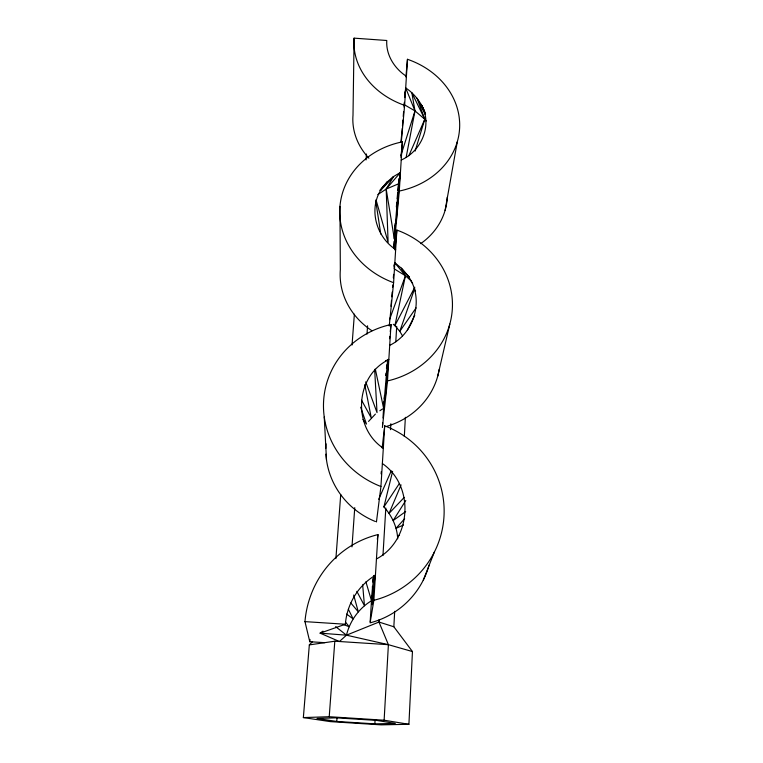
<?xml version="1.0" encoding="UTF-8"?>
<svg xmlns="http://www.w3.org/2000/svg" width="763" height="763" viewBox="0 0 763 763"><rect width="100%" height="100%" fill="white"/><g stroke="black" fill="none" stroke-linecap="round" stroke-linejoin="round"><path stroke-width="1.14" d="M406.421 76.31C394.547 68.556 385.83 55.022 386.774 40.496L354.108 38.15L353.002 115.223A70.349 60 6.5 0 0 368.891 158.179M312.544 641.616L309.33 644.897L303.359 717.582L330.284 721.617L381.09 724.85L408.911 724.297L412.449 651.554L393.842 626.766L378.973 622.045L346.469 635.178L339.421 641.521L320.107 633.147L322.978 631.125M393.842 626.766L394.69 611.297M404.323 436.35L405.372 417.313M408.911 724.297L384.123 720.215L388.396 644.678L378.973 622.045L379.116 619.67M374.852 723.868L395.329 723.438L376.712 720.406L336.369 717.84L316.969 718.45L336.769 721.445L374.852 723.868L375.062 720.329M382.959 555.55L385.811 508.044M390.513 429.664L390.866 423.732M395.787 341.786L396.712 326.354M370.179 621.654L371.81 595.741M372.687 581.988L372.907 578.535M382.54 425.115L382.692 422.74M382.988 417.99L384.037 401.252M384.18 399.001L384.333 396.569M393.727 247.25L394.089 241.346M394.242 238.981L395.224 223.368M429.083 565.087A82.146 81.507 -18.3 0 1 370.103 622.837L373.87 600.29L377.971 534.586A99.324 96.806 79.1 0 0 304.962 621.626L309.778 641.712L324.723 642.675M376.445 521.949L380.937 486.517L384.705 425.84A93.372 91.751 -5.4 0 1 443.971 516.742A93.372 91.751 -5.4 0 1 373.87 600.29M382.387 427.49L387.499 380.937L390.999 324.504A89.91 85.113 11.3 0 0 323.626 400.766A89.91 85.113 11.3 0 0 380.937 486.517M389.254 325.982L393.603 282.691L396.865 230.083A86.791 79.381 3 0 1 452.316 309.149A86.791 79.381 3 0 1 387.499 380.937M393.87 248.48L399.287 191.046L402.349 141.87A83.796 74.011 7.5 0 0 339.85 207.794A83.796 74.011 7.5 0 0 393.603 282.691M401.319 141.775L404.619 105.351L407.471 59.295A81.107 69.319 3.9 0 1 459.574 128.747A81.107 69.319 3.9 0 1 399.287 191.046M336.769 721.445L337.017 717.907M351.991 546.861L354.757 507.643M366.993 334.146L367.575 325.82M303.359 717.582L329.225 716.715L334.804 641.216L388.396 644.678L412.449 651.554M335.892 558.621L340.737 494.548M352.039 345.038L354.375 314.184M366.04 159.934L366.488 154.002M402.282 128.298L400.909 142.309M402.473 125.943L402.94 120.029M403.226 116.481L403.598 111.76M403.98 107.03L404.352 102.309M404.724 97.578L405.201 91.674M398.658 183.759L394.271 238.533L386.183 189.071L393.546 176.577L400.451 172.448L398.658 183.759L386.183 189.071L377.838 194.584M400.165 173.087L396.436 219.353L394.986 227.174M390.999 306.278L391.486 300.364M391.772 296.817L392.163 292.086M392.554 287.355L392.745 284.99M393.326 277.885L393.622 274.337M394.109 268.423L394.5 263.693M387.633 359.716L383.598 408.281L375.367 369.254M388.529 359.344L385.201 399.049L384.399 395.444M381.109 473.842L381.309 471.515M375.444 574.968L375.453 575.273C358.171 585.45 346.841 604.306 345.381 624.239L320.107 633.147L346.469 635.178C349.893 620.968 358.953 608.292 371.514 600.758L373.727 575.56M405.916 76.949L407.471 59.295M374.976 575.254L372.344 604.725L372.401 586.318L374.204 587.701M396.359 206.992L396.789 202.252M397.122 198.704L397.666 192.781M397.885 190.416L398.973 178.58M400.928 157.264L401.472 151.341M401.691 148.976L402.349 141.87M394.938 250.026L396.865 230.083M385.706 375.472L385.954 373.107M386.45 368.367L386.812 364.809M389.521 338.734L389.769 336.359M390.265 331.619L390.999 324.504M382.149 447.967L384.705 425.84M404.81 94.946L405.697 87.945C414.366 93.649 420.775 102.147 424.686 111.694M377.332 539.222L377.971 534.586M445.087 210.388L457.275 141.842M406.164 157.254L414.986 110.912L411.829 92.695L424.8 119.247L426.24 121.021M437.724 376.159L449.817 324.056M397.685 538.831C397.189 526.975 391.886 515.626 383.894 506.947L392.611 471.353M393.956 266.115L394.833 262.787L401.367 268.175L409.14 277.122M415.12 151.093L424.8 119.247L417.018 98.217L425.134 114.145M400.909 155.442L414.986 110.912L405.697 87.945M414.71 288.433L399.783 331.352L402.54 335.892M389.492 319.707L405.439 275.758L401.367 268.175L408.997 277.093M423.274 580.147L434.357 552.069M401.071 484.896L389.082 513.356L404.247 497.4M408.844 155.709L424.8 119.247L414.986 110.912L403.627 104.293M378.696 499.288L391.209 470.943M407.347 330.245L414.748 315.329M414.786 287.212L394.891 325.677L399.783 331.352L416.102 307.88M405.792 500.499L393.174 520.538L405.678 511.553M383.894 506.947L399.268 483.647M368.539 421.424L375.386 414.109M380.184 190.34L387.518 181.661L393.546 176.577L380.689 190.378M380.241 190.273L387.518 181.661L382.835 186.782M400.451 172.448L386.183 189.071L388.109 242.31L376.016 199.772M404.648 518.745L396.054 528.301L403.493 525.001M380.098 190.159L382.501 187.584C367.823 207.288 375.644 236.635 395.663 249.501M397.628 536.456L399.497 535.016M376.436 558.983C411.476 540.5 415.129 486.088 382.368 463.542M379.84 410.752L382.664 408.892M389.712 345.334C415.387 332.992 425.001 297.045 406.898 274.451L409.063 277.16M401.214 160.039C421.767 151.017 432.926 124.398 421.119 104.388L424.648 111.884M385.496 360.756L388.825 359.583C354.776 375.854 352.191 427.576 383.322 448.224M309.33 644.897L334.804 641.216M329.225 716.715L384.123 720.215M304.962 621.626L345.381 624.239M388.396 644.678L346.469 635.178L335.625 626.614M343.703 624.63L349.168 626.728L345.525 622.15M394.376 268.957L405.439 275.758L411.515 281.223M346.583 614.081L353.145 618.879L348.376 609.313M393.241 324.285L394.891 325.677L405.439 275.758L394.833 262.787M350.78 602.951L358.295 611.821L353.67 595.026M362.959 419.497L366.488 424.056L360.632 407.194M411.267 281.461L412.621 283.388M414.347 289.043L415.568 291.075M361.567 400.222L371.276 417.905L364.743 384.59M356.836 591.335L364.466 605.727L362.654 584.83M425.573 114.126L424.028 111.026L425.43 114.231M365.715 381.881L377.027 412.602L374.652 369.34M365.897 581.807L371.514 600.758M375.768 201.117L380.766 234.041M324.237 416.97L326.497 459.898M339.955 206.363L340.336 269.616A74.593 67.449 7.7 0 0 371.858 330.694M309.778 641.712A87.392 84.779 83.8 0 1 309.988 639.442M404.619 105.351A78.475 64.931 6.5 0 1 354.108 38.15M447.271 197.188A72.456 63.625 3.7 0 1 420.69 243.655M439.23 369.33A76.958 71.77 2.6 0 1 386.927 426.288M375.396 521.53A79.409 76.338 12.6 0 1 325.935 454.157M325.82 448.377A79.409 76.338 12.6 0 1 326.049 443.799"/></g></svg>
